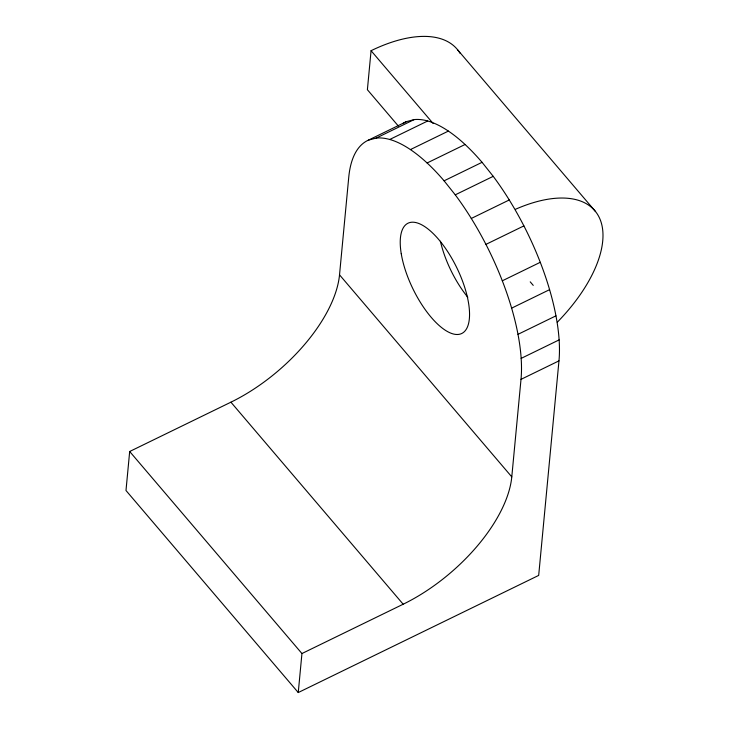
<?xml version="1.0" encoding="UTF-8"?>
<svg xmlns="http://www.w3.org/2000/svg" width="729" height="729" viewBox="0 0 729 729"><rect width="100%" height="100%" fill="white"/><g stroke="black" fill="none" stroke-linecap="round" stroke-linejoin="round"><path stroke-width="1.09" d="M129.68 451.497L125.989 490.508L298.252 692.55L538.685 575.409L558.97 360.864A153.354 60.844 64 0 0 493.223 176.336L482.06 162.321A153.354 60.844 64 0 0 414.163 119.592L406.345 121.661L368.382 140.159A153.354 60.844 64 0 0 348.744 177.32L339.523 274.842A122.682 61.418 -40.5 0 1 230.92 402.18L129.68 451.497L301.943 653.539L298.252 692.55M460.054 53.299A122.682 61.418 -40.5 0 0 371.07 50.702L367.389 89.713L398.389 126.081M301.943 653.539L403.173 604.223A122.682 61.418 -40.5 0 0 511.785 476.875L521.007 379.362A153.354 60.844 64 0 0 455.261 194.834L444.089 180.819A153.354 60.844 64 0 0 376.2 138.082L368.382 140.159M376.2 138.082L414.163 119.592M389.76 139.467L427.723 120.978M410.427 149.582L448.399 131.083M427.112 162.977L465.075 144.488M444.089 180.819L482.06 162.321M455.261 194.834L493.223 176.336M471.289 218.463L509.252 199.965M485.924 244.388L523.887 225.899M502.299 280.811L540.262 262.312M511.612 308.157L549.575 289.659M517.973 334.347L555.935 315.848M521.144 358.395L559.107 339.896M521.007 379.362L558.97 360.864M457.757 49.982L595.566 211.61M371.07 50.702L433.09 123.438M530.22 281.841L533.236 285.376M339.523 274.842L511.785 476.875M230.92 402.18L403.173 604.223M402.855 123.593A153.354 60.844 64 0 1 406.345 121.661M467.818 297.259A61.336 24.339 64 0 1 440.398 241.244M515.485 209.278A122.682 61.418 -40.5 0 1 600.523 220.504A122.682 61.418 -40.5 0 1 557.284 322.227M401.242 253.71A61.336 24.339 64 0 0 458.896 334.365A61.336 24.339 64 0 0 444.49 246.94A61.336 24.339 64 0 0 401.242 253.71"/></g></svg>
